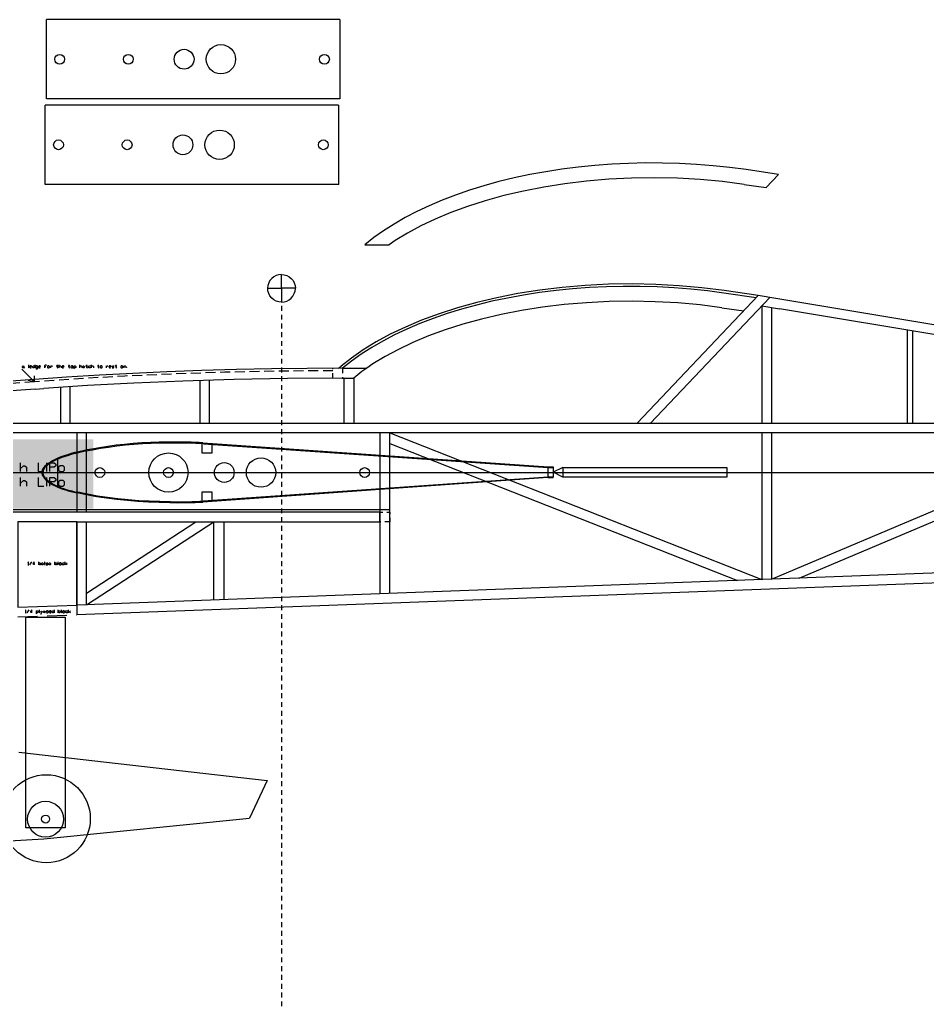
# Model space of a CAD drawing. Extents: x -0.1 to 91.9, y 0 to 98.8.
# Drawn here: x 14.51 to 37.7, y 46.37 to 71.48 of the extents above; entities that cross this region are included whole.
import ezdxf

# ---------------------------------------------------------------- set-up
doc = ezdxf.new("R2010")
doc.units = 0
for name, pattern in [('DASHED', [0.75, 0.5, -0.25]), ('HIDDEN', [0.375, 0.25, -0.125]), ('HIDDEN2', [0.1875, 0.125, -0.0625])]:
    doc.linetypes.add(name, pattern=pattern)
doc.layers.get('0').update_dxf_attribs({"color": 9, "linetype": 'CONTINUOUS'})

msp = doc.modelspace()

# ---------------------------------------------------------------- linework, layer by layer
at = {"color": 7, "linetype": 'CONTINUOUS'}
for p, q in [((22.689, 71.483, 0), (15.189, 71.483, 0)), ((15.189, 69.46, 0), (15.189, 71.483, 0)), ((22.689, 71.483, 0), (22.689, 69.46, 0)), ((22.691, 69.46, 0), (15.189, 69.46, 0)), ((22.657, 69.296, 0), (15.157, 69.296, 0)), ((15.157, 67.273, 0), (15.157, 69.296, 0)), ((22.657, 69.296, 0), (22.657, 67.273, 0)), ((33.896, 67.529), (33.579, 67.195)), ((22.66, 67.273, 0), (15.157, 67.273, 0)), ((33.023, 67.274), (33.579, 67.195)), ((23.328, 65.729), (23.948, 65.729)), ((32.452, 64.121), (33.008, 64.041)), ((33.469, 64.17), (33.92, 64.094)), ((33.469, 64.17), (33.469, 61.171)), ((33.719, 64.128), (33.719, 61.171)), ((37.193, 61.171), (37.193, 63.546)), ((37.318, 63.525), (37.318, 61.171)), ((14.561, 62.551), (14.886, 62.23)), ((22.656, 62.575), (22.721, 62.626)), ((22.758, 62.575), (23.378, 62.575)), ((14.886, 62.23), (14.889, 62.381)), ((22.76, 62.325), (23.045, 62.325)), ((22.795, 61.171), (22.795, 62.325)), ((23.045, 62.325), (23.045, 61.171)), ((14.886, 62.23), (14.725, 62.262)), ((14.904, 62.042), (15.125, 62.057)), ((15.548, 62.085), (15.548, 61.171)), ((15.798, 61.171), (15.798, 62.102)), ((19.11, 62.261), (19.11, 61.171)), ((19.36, 61.171), (19.36, 62.269)), ((9.491, 61.171, 0), (48.087, 61.171, 0)), ((51.373, 60.921, 0), (9.491, 60.921, 0)), ((15.964, 60.921), (15.964, 58.898)), ((16.214, 58.898), (16.214, 60.921)), ((23.714, 60.921), (23.714, 56.807)), ((23.964, 56.817), (23.964, 60.921)), ((23.964, 60.921), (33.469, 57.172)), ((33.469, 60.921), (33.469, 57.172)), ((33.719, 60.921), (33.719, 57.181)), ((33.719, 57.181), (42.562, 60.921)), ((19.171, 60.407, 0), (19.171, 60.647, 0)), ((19.188, 60.67, 0), (28.013, 60.055, 0)), ((19.205, 60.644, 0), (28.014, 60.042, 0)), ((19.421, 60.629, 0), (19.421, 60.407, 0)), ((23.964, 60.653), (32.846, 57.149)), ((34.423, 57.208), (42.562, 60.65)), ((19.421, 60.407, 0), (19.171, 60.407, 0)), ((15.485, 59.555, 0), (15.485, 60.252, 0)), ((28.013, 60.055, 0), (28.139, 60.055, 0)), ((28.139, 60.055, 0), (28.139, 60.042, 0)), ((28.139, 60.042, 0), (28.139, 59.792, 0)), ((28.389, 60.042), (28.139, 59.917)), ((28.389, 60.042), (32.573, 60.042)), ((28.389, 60.042), (28.389, 59.792)), ((32.573, 60.042), (32.573, 59.792)), ((15.078, 59.928, 0), (15.077, 59.908, 0)), ((15.077, 59.908, 0), (15.077, 59.886, 0)), ((15.077, 59.886, 0), (15.081, 59.862, 0)), ((15.079, 59.942, 0), (15.078, 59.928, 0)), ((15.081, 59.957, 0), (15.079, 59.942, 0)), ((15.086, 59.977, 0), (15.081, 59.957, 0)), ((15.102, 59.926, 0), (15.101, 59.907, 0)), ((15.101, 59.907, 0), (15.101, 59.885, 0)), ((15.101, 59.885, 0), (15.105, 59.862, 0)), ((15.103, 59.939, 0), (15.102, 59.926, 0)), ((15.106, 59.953, 0), (15.103, 59.939, 0)), ((15.11, 59.973, 0), (15.106, 59.953, 0)), ((28.014, 59.792, 0), (19.205, 59.177, 0)), ((28.013, 59.78, 0), (27.765, 59.762, 0)), ((28.013, 59.78, 0), (28.139, 59.78, 0)), ((28.389, 59.792), (28.139, 59.917)), ((28.139, 59.78, 0), (28.139, 59.792, 0)), ((32.573, 59.792), (28.389, 59.792)), ((27.765, 59.762, 0), (19.188, 59.155, 0)), ((19.171, 59.176, 0), (19.171, 59.416, 0)), ((19.171, 59.416, 0), (19.421, 59.416, 0)), ((19.421, 59.416, 0), (19.421, 59.192, 0)), ((18.346, 59.14, 0), (18.538, 59.138, 0)), ((18.365, 59.162, 0), (18.557, 59.161, 0)), ((23.964, 58.96), (9.491, 58.96)), ((23.716, 58.898), (9.491, 58.898)), ((23.714, 58.648), (23.714, 58.898)), ((15.964, 58.648), (23.714, 58.648)), ((15.964, 58.648), (15.964, 56.518)), ((16.214, 56.527), (16.214, 58.648)), ((16.214, 56.527), (19.47, 58.648)), ((16.214, 56.826), (19.012, 58.648)), ((19.47, 56.649), (19.47, 58.648)), ((19.72, 58.648), (19.72, 56.658)), ((51.364, 57.841), (15.964, 56.518)), ((48.096, 57.469), (15.964, 56.273)), ((15.964, 56.518), (15.964, 56.273)), ((14.668, 50.83), (14.668, 56.217)), ((14.668, 56.217), (15.668, 56.217)), ((15.668, 56.217), (15.668, 50.83)), ((14.485, 52.76, 0), (20.832, 52.04, 0)), ((20.832, 52.04, 0), (20.383, 51.081, 0)), ((15.124, 50.545, 0), (20.383, 51.081, 0)), ((15.668, 50.83), (14.668, 50.83)), ((14.091, 50.489, 0), (15.124, 50.545, 0))]:
    msp.add_line(p, q, dxfattribs=at)
at = {"color": 7, "linetype": 'CONTINUOUS', "ltscale": 0.25}
for p, q in [((33.896, 67.529), (33.072, 67.651)), ((33.377, 64.43), (32.51, 64.559)), ((33.377, 64.43), (30.286, 61.171)), ((33.672, 64.385), (30.63, 61.171)), ((33.326, 64.376), (32.501, 64.497)), ((33.829, 64.361), (33.377, 64.43)), ((48.128, 61.968), (33.829, 64.361)), ((48.087, 61.722), (33.92, 64.094)), ((18.396, 60.687, 0), (18.296, 60.687, 0)), ((18.415, 60.661, 0), (18.315, 60.661, 0)), ((18.496, 60.687, 0), (18.396, 60.687, 0)), ((18.515, 60.661, 0), (18.415, 60.661, 0)), ((18.596, 60.687, 0), (18.496, 60.687, 0)), ((18.614, 60.661, 0), (18.515, 60.661, 0)), ((18.696, 60.687, 0), (18.596, 60.687, 0)), ((18.714, 60.661, 0), (18.614, 60.661, 0)), ((18.796, 60.683, 0), (18.696, 60.687, 0)), ((18.814, 60.657, 0), (18.714, 60.661, 0)), ((18.892, 60.683, 0), (18.796, 60.683, 0)), ((18.909, 60.657, 0), (18.814, 60.657, 0)), ((18.992, 60.68, 0), (18.892, 60.683, 0)), ((19.009, 60.654, 0), (18.909, 60.657, 0)), ((19.091, 60.676, 0), (18.992, 60.68, 0)), ((19.109, 60.651, 0), (19.009, 60.654, 0)), ((19.187, 60.67, 0), (19.091, 60.676, 0)), ((19.204, 60.644, 0), (19.109, 60.651, 0)), ((19.188, 60.67, 0), (19.187, 60.67, 0)), ((19.205, 60.644, 0), (19.204, 60.644, 0)), ((15.081, 59.862, 0), (15.092, 59.831, 0)), ((15.092, 59.996, 0), (15.086, 59.977, 0)), ((15.105, 59.862, 0), (15.116, 59.832, 0)), ((15.117, 59.991, 0), (15.11, 59.973, 0)), ((18.538, 59.138, 0), (18.892, 59.145, 0)), ((18.557, 59.161, 0), (18.909, 59.167, 0)), ((18.892, 59.145, 0), (18.992, 59.148, 0)), ((18.909, 59.167, 0), (19.009, 59.17, 0)), ((18.992, 59.148, 0), (19.091, 59.152, 0)), ((19.009, 59.17, 0), (19.109, 59.174, 0)), ((19.091, 59.152, 0), (19.187, 59.155, 0)), ((19.109, 59.174, 0), (19.204, 59.177, 0)), ((19.187, 59.155, 0), (19.188, 59.155, 0)), ((19.204, 59.177, 0), (19.205, 59.177, 0))]:
    msp.add_line(p, q, dxfattribs=at)
at = {"color": 30, "linetype": 'HIDDEN2'}
msp.add_line((21.197, 64.619), (21.197, 0.043), dxfattribs=at)
at = {"color": 7, "linetype": 'HIDDEN2'}
for p, q in [((22.508, 62.323), (22.508, 62.575)), ((22.758, 62.575), (22.758, 62.325))]:
    msp.add_line(p, q, dxfattribs=at)
at = {"color": 5, "linetype": 'CONTINUOUS', "ltscale": 0.25}
msp.add_line((2.675, 59.91), (60.338, 59.91), dxfattribs=at)
at = {"color": 7, "linetype": 'DASHED'}
msp.add_line((14.464, 56.221), (15.964, 56.273), dxfattribs=at)
at = {"color": 7, "linetype": 'CONTINUOUS', "flags": 128}
for points in [[(33.072, 67.651), (32.652, 67.706), (32.228, 67.751), (31.799, 67.784), (31.368, 67.807), (30.935, 67.819), (30.501, 67.82), (30.068, 67.81), (29.636, 67.789), (29.207, 67.757), (28.782, 67.715), (28.362, 67.661), (27.948, 67.597), (27.54, 67.523), (27.141, 67.438), (26.751, 67.343), (26.371, 67.239), (26.002, 67.125), (25.646, 67.002), (25.302, 66.87), (24.972, 66.729), (24.657, 66.581), (24.357, 66.424), (24.074, 66.26), (23.807, 66.09), (23.559, 65.912), (23.328, 65.729)], [(33.023, 67.274), (32.463, 67.345), (31.896, 67.397), (31.317, 67.429), (30.731, 67.441), (30.144, 67.432), (29.564, 67.404), (28.994, 67.356), (28.439, 67.289), (27.899, 67.204), (27.378, 67.103), (26.878, 66.986), (26.401, 66.854), (25.949, 66.709), (25.523, 66.553), (25.125, 66.386), (24.755, 66.21), (24.415, 66.026), (24.105, 65.837), (23.948, 65.729)], [(32.509, 64.559), (31.94, 64.632), (31.356, 64.685), (30.76, 64.718), (30.156, 64.73), (29.551, 64.721), (28.954, 64.691), (28.368, 64.641), (27.795, 64.572), (27.239, 64.483), (26.702, 64.378), (26.185, 64.256), (25.692, 64.119), (25.222, 63.967), (24.779, 63.803), (24.363, 63.627), (23.975, 63.442), (23.616, 63.247), (23.287, 63.045), (22.987, 62.836), (22.719, 62.624)], [(32.501, 64.497), (32.082, 64.553), (31.657, 64.597), (31.229, 64.631), (30.798, 64.654), (30.365, 64.666), (29.931, 64.667), (29.498, 64.657), (29.066, 64.636), (28.637, 64.604), (28.212, 64.561), (27.791, 64.508), (27.377, 64.444), (26.97, 64.369), (26.571, 64.285), (26.181, 64.19), (25.801, 64.086), (25.432, 63.972), (25.075, 63.849), (24.731, 63.717), (24.401, 63.576), (24.086, 63.427), (23.787, 63.271), (23.503, 63.107), (23.237, 62.936), (22.988, 62.759), (22.758, 62.575)], [(32.452, 64.121), (31.892, 64.192), (31.325, 64.243), (30.747, 64.276), (30.161, 64.288), (29.573, 64.279), (28.993, 64.25), (28.424, 64.202), (27.868, 64.135), (27.329, 64.051), (26.808, 63.949), (26.308, 63.832), (25.831, 63.701), (25.379, 63.556), (24.953, 63.399), (24.554, 63.232), (24.184, 63.056), (23.844, 62.873), (23.534, 62.684), (23.378, 62.575)], [(22.758, 62.575), (21.85, 62.57), (20.945, 62.558), (20.045, 62.54), (19.152, 62.514), (18.27, 62.482), (17.4, 62.444), (16.544, 62.399), (15.705, 62.348), (14.885, 62.291)], [(23.378, 62.575), (23.254, 62.49), (23.045, 62.325)], [(14.885, 62.291), (14.411, 62.254), (13.947, 62.215)], [(22.76, 62.325), (21.351, 62.315), (19.989, 62.288), (18.679, 62.248), (17.428, 62.195), (16.242, 62.131), (15.125, 62.057)], [(14.904, 62.042), (14.427, 62.005), (13.968, 61.966)]]:
    msp.add_lwpolyline(points, dxfattribs=at)
for points in [[(21.551, 64.619), (21.197, 64.619), (21.197, 64.972, -0.414214)], [(20.844, 64.619), (21.197, 64.619), (21.197, 64.265, -0.414214)]]:
    msp.add_lwpolyline(points, format="xyb", close=True, dxfattribs=at)
at = {"linetype": 'BYBLOCK', "flags": 128}
for points in [[(14.617, 62.597), (14.604, 62.584), (14.592, 62.584), (14.579, 62.597), (14.579, 62.622), (14.592, 62.634), (14.604, 62.634), (14.617, 62.622), (14.617, 62.597), (14.629, 62.584)], [(14.729, 62.659), (14.729, 62.597), (14.742, 62.584)], [(14.767, 62.609), (14.804, 62.609), (14.817, 62.622), (14.804, 62.634), (14.779, 62.634), (14.767, 62.622), (14.767, 62.597), (14.779, 62.584), (14.804, 62.584)], [(14.892, 62.609), (14.867, 62.584), (14.854, 62.584), (14.842, 62.597), (14.842, 62.622), (14.854, 62.634), (14.867, 62.634), (14.892, 62.609)], [(14.892, 62.659), (14.892, 62.584)], [(14.917, 62.572), (14.929, 62.559), (14.954, 62.559), (14.967, 62.572), (14.967, 62.622), (14.954, 62.634), (14.929, 62.634), (14.917, 62.622), (14.917, 62.597), (14.929, 62.584), (14.967, 62.584)], [(14.992, 62.609), (15.029, 62.609), (15.042, 62.622), (15.029, 62.634), (15.004, 62.634), (14.992, 62.622), (14.992, 62.597), (15.004, 62.584), (15.029, 62.584)], [(15.142, 62.622), (15.179, 62.622)], [(15.154, 62.584), (15.154, 62.647), (15.167, 62.659), (15.179, 62.659), (15.192, 62.647)], [(15.229, 62.584), (15.254, 62.584), (15.267, 62.597), (15.267, 62.622), (15.254, 62.634), (15.229, 62.634), (15.217, 62.622), (15.217, 62.597), (15.229, 62.584)], [(15.292, 62.634), (15.292, 62.584)], [(15.292, 62.609), (15.317, 62.634), (15.329, 62.634), (15.342, 62.622)], [(15.442, 62.634), (15.492, 62.634)], [(15.467, 62.659), (15.467, 62.597), (15.479, 62.584), (15.492, 62.597)], [(15.517, 62.584), (15.517, 62.659)], [(15.517, 62.609), (15.542, 62.634), (15.554, 62.634), (15.567, 62.622), (15.567, 62.584)], [(15.592, 62.609), (15.629, 62.609), (15.642, 62.622), (15.629, 62.634), (15.604, 62.634), (15.592, 62.622), (15.592, 62.597), (15.604, 62.584), (15.629, 62.584)], [(15.742, 62.634), (15.792, 62.634)], [(15.767, 62.659), (15.767, 62.597), (15.779, 62.584), (15.792, 62.597)], [(15.829, 62.584), (15.854, 62.584), (15.867, 62.597), (15.867, 62.622), (15.854, 62.634), (15.829, 62.634), (15.817, 62.622), (15.817, 62.597), (15.829, 62.584)], [(15.892, 62.634), (15.892, 62.559)], [(15.892, 62.622), (15.904, 62.634), (15.929, 62.634), (15.942, 62.622), (15.942, 62.597), (15.929, 62.584), (15.892, 62.584)], [(16.042, 62.584), (16.042, 62.659)], [(16.042, 62.609), (16.067, 62.634), (16.079, 62.634), (16.092, 62.622), (16.092, 62.584)], [(16.154, 62.597), (16.142, 62.584), (16.129, 62.584), (16.117, 62.597), (16.117, 62.622), (16.129, 62.634), (16.142, 62.634), (16.154, 62.622), (16.154, 62.597), (16.167, 62.584)], [(16.192, 62.634), (16.242, 62.634)], [(16.217, 62.659), (16.217, 62.597), (16.229, 62.584), (16.242, 62.597)], [(16.317, 62.584), (16.279, 62.584), (16.267, 62.597), (16.267, 62.622), (16.279, 62.634), (16.317, 62.634)], [(16.342, 62.584), (16.342, 62.659)], [(16.342, 62.609), (16.367, 62.634), (16.379, 62.634), (16.392, 62.622), (16.392, 62.584)], [(16.492, 62.634), (16.542, 62.634)], [(16.517, 62.659), (16.517, 62.597), (16.529, 62.584), (16.542, 62.597)], [(16.579, 62.584), (16.604, 62.584), (16.617, 62.597), (16.617, 62.622), (16.604, 62.634), (16.579, 62.634), (16.567, 62.622), (16.567, 62.597), (16.579, 62.584)], [(16.717, 62.634), (16.717, 62.584)], [(16.717, 62.609), (16.742, 62.634), (16.754, 62.634), (16.767, 62.622)], [(16.792, 62.609), (16.829, 62.609), (16.842, 62.622), (16.829, 62.634), (16.804, 62.634), (16.792, 62.622), (16.792, 62.597), (16.804, 62.584), (16.829, 62.584)], [(16.867, 62.584), (16.904, 62.584), (16.917, 62.597), (16.904, 62.609), (16.879, 62.609), (16.867, 62.622), (16.879, 62.634), (16.917, 62.634)], [(16.942, 62.634), (16.992, 62.634)], [(16.967, 62.659), (16.967, 62.597), (16.979, 62.584), (16.992, 62.597)], [(17.104, 62.584), (17.129, 62.584), (17.142, 62.597), (17.142, 62.622), (17.129, 62.634), (17.104, 62.634), (17.092, 62.622), (17.092, 62.597), (17.104, 62.584)], [(17.167, 62.634), (17.167, 62.584)], [(17.167, 62.609), (17.192, 62.634), (17.204, 62.634), (17.217, 62.622), (17.217, 62.584)], [(17.242, 62.584), (17.242, 62.597)], [(14.528, 59.934), (14.528, 60.159)], [(14.528, 60.009), (14.603, 60.084), (14.64, 60.084), (14.678, 60.047), (14.678, 59.934)], [(14.978, 60.159), (14.978, 59.934), (15.128, 59.934)], [(15.203, 60.122), (15.203, 60.159)], [(15.203, 59.934), (15.203, 60.084)], [(15.278, 59.934), (15.278, 60.159), (15.39, 60.159), (15.428, 60.122), (15.428, 60.084), (15.39, 60.047), (15.278, 60.047)], [(15.54, 59.934), (15.615, 59.934), (15.653, 59.972), (15.653, 60.047), (15.615, 60.084), (15.54, 60.084), (15.503, 60.047), (15.503, 59.972), (15.54, 59.934)], [(14.528, 59.559), (14.528, 59.784)], [(14.978, 59.784), (14.978, 59.559), (15.128, 59.559)], [(15.203, 59.747), (15.203, 59.784)], [(15.278, 59.559), (15.278, 59.784), (15.39, 59.784), (15.428, 59.747), (15.428, 59.709), (15.39, 59.672), (15.278, 59.672)], [(14.528, 59.634), (14.603, 59.709), (14.64, 59.709), (14.678, 59.672), (14.678, 59.559)], [(15.203, 59.559), (15.203, 59.709)], [(15.54, 59.559), (15.615, 59.559), (15.653, 59.597), (15.653, 59.672), (15.615, 59.709), (15.54, 59.709), (15.503, 59.672), (15.503, 59.597), (15.54, 59.559)], [(14.73, 57.55), (14.73, 57.625), (14.718, 57.612)], [(14.718, 57.55), (14.743, 57.55)], [(14.768, 57.55), (14.818, 57.625)], [(14.88, 57.55), (14.88, 57.625), (14.843, 57.575), (14.893, 57.575)], [(14.993, 57.55), (14.993, 57.625)], [(14.993, 57.575), (15.018, 57.6), (15.03, 57.6), (15.043, 57.587), (15.043, 57.562), (15.03, 57.55), (15.018, 57.55), (14.993, 57.575)], [(15.105, 57.562), (15.093, 57.55), (15.08, 57.55), (15.068, 57.562), (15.068, 57.587), (15.08, 57.6), (15.093, 57.6), (15.105, 57.587), (15.105, 57.562), (15.118, 57.55)], [(15.143, 57.625), (15.143, 57.562), (15.155, 57.55)], [(15.18, 57.55), (15.218, 57.55), (15.23, 57.562), (15.218, 57.575), (15.193, 57.575), (15.18, 57.587), (15.193, 57.6), (15.23, 57.6)], [(15.293, 57.562), (15.28, 57.55), (15.268, 57.55), (15.255, 57.562), (15.255, 57.587), (15.268, 57.6), (15.28, 57.6), (15.293, 57.587), (15.293, 57.562), (15.305, 57.55)], [(15.405, 57.55), (15.405, 57.625)], [(15.405, 57.575), (15.43, 57.6), (15.443, 57.6), (15.455, 57.587), (15.455, 57.562), (15.443, 57.55), (15.43, 57.55), (15.405, 57.575)], [(15.48, 57.625), (15.48, 57.562), (15.493, 57.55)], [(15.53, 57.55), (15.555, 57.55), (15.568, 57.562), (15.568, 57.587), (15.555, 57.6), (15.53, 57.6), (15.518, 57.587), (15.518, 57.562), (15.53, 57.55)], [(15.643, 57.55), (15.605, 57.55), (15.593, 57.562), (15.593, 57.587), (15.605, 57.6), (15.643, 57.6)], [(15.668, 57.55), (15.668, 57.625)], [(15.668, 57.575), (15.693, 57.575), (15.718, 57.6)], [(15.693, 57.575), (15.718, 57.55)], [(14.665, 56.328), (14.665, 56.403), (14.652, 56.39)], [(14.652, 56.328), (14.677, 56.328)], [(14.702, 56.328), (14.752, 56.403)], [(14.815, 56.328), (14.815, 56.403), (14.777, 56.353), (14.827, 56.353)], [(14.927, 56.378), (14.927, 56.303)], [(14.927, 56.365), (14.94, 56.378), (14.965, 56.378), (14.977, 56.365), (14.977, 56.34), (14.965, 56.328), (14.927, 56.328)], [(15.002, 56.403), (15.002, 56.34), (15.015, 56.328)], [(15.04, 56.303), (15.052, 56.303), (15.09, 56.378)], [(15.04, 56.378), (15.065, 56.328)], [(15.115, 56.378), (15.127, 56.328), (15.14, 56.378), (15.152, 56.328), (15.165, 56.378)], [(15.202, 56.328), (15.227, 56.328), (15.24, 56.34), (15.24, 56.365), (15.227, 56.378), (15.202, 56.378), (15.19, 56.365), (15.19, 56.34), (15.202, 56.328)], [(15.277, 56.328), (15.302, 56.328), (15.315, 56.34), (15.315, 56.365), (15.302, 56.378), (15.277, 56.378), (15.265, 56.365), (15.265, 56.34), (15.277, 56.328)], [(15.39, 56.353), (15.365, 56.328), (15.352, 56.328), (15.34, 56.34), (15.34, 56.365), (15.352, 56.378), (15.365, 56.378), (15.39, 56.353)], [(15.39, 56.403), (15.39, 56.328)], [(15.49, 56.328), (15.49, 56.403)], [(15.49, 56.353), (15.515, 56.378), (15.527, 56.378), (15.54, 56.365), (15.54, 56.34), (15.527, 56.328), (15.515, 56.328), (15.49, 56.353)], [(15.565, 56.403), (15.565, 56.34), (15.577, 56.328)], [(15.615, 56.328), (15.64, 56.328), (15.652, 56.34), (15.652, 56.365), (15.64, 56.378), (15.615, 56.378), (15.602, 56.365), (15.602, 56.34), (15.615, 56.328)], [(15.727, 56.328), (15.69, 56.328), (15.677, 56.34), (15.677, 56.365), (15.69, 56.378), (15.727, 56.378)], [(15.752, 56.328), (15.752, 56.403)], [(15.752, 56.353), (15.777, 56.353), (15.802, 56.378)], [(15.777, 56.353), (15.802, 56.328)]]:
    msp.add_lwpolyline(points, dxfattribs=at)
at = {"color": 7, "linetype": 'HIDDEN', "flags": 128}
for points in [[(22.508, 62.511), (21.108, 62.5), (19.751, 62.472), (18.445, 62.43), (17.196, 62.374), (16.009, 62.307), (14.889, 62.228)], [(14.889, 62.229), (14.412, 62.192), (13.952, 62.153)]]:
    msp.add_lwpolyline(points, dxfattribs=at)
at = {"color": 7, "linetype": 'CONTINUOUS'}
for points in [[(18.296, 60.687), (18.072, 60.684), (17.848, 60.677), (17.625, 60.665), (17.405, 60.65), (17.186, 60.629), (16.971, 60.605), (16.759, 60.576), (16.551, 60.542), (16.348, 60.505)], [(18.315, 60.661), (18.091, 60.658), (17.867, 60.651), (17.645, 60.64), (17.425, 60.625), (17.207, 60.605), (16.992, 60.581), (16.78, 60.553), (16.573, 60.521), (16.37, 60.485)], [(16.348, 60.505), (16.235, 60.486), (16.126, 60.465), (16.021, 60.442), (15.919, 60.418), (15.823, 60.392), (15.731, 60.365), (15.644, 60.337), (15.562, 60.307), (15.486, 60.276), (15.415, 60.244), (15.35, 60.211), (15.291, 60.177), (15.239, 60.142), (15.192, 60.106), (15.152, 60.07), (15.119, 60.033), (15.092, 59.996)], [(16.37, 60.485), (16.258, 60.466), (16.148, 60.446), (16.043, 60.424), (15.942, 60.4), (15.846, 60.375), (15.754, 60.349), (15.667, 60.321), (15.585, 60.293), (15.509, 60.263), (15.439, 60.232), (15.374, 60.199), (15.315, 60.166), (15.263, 60.133), (15.217, 60.098), (15.177, 60.063), (15.143, 60.027), (15.117, 59.991)], [(15.092, 59.831), (15.112, 59.799), (15.137, 59.767), (15.166, 59.735), (15.199, 59.704), (15.236, 59.674), (15.278, 59.645), (15.324, 59.616), (15.373, 59.588), (15.427, 59.561), (15.483, 59.536), (15.544, 59.511), (15.608, 59.487), (15.674, 59.465), (15.744, 59.444), (15.817, 59.424), (15.892, 59.406), (15.97, 59.389)], [(15.116, 59.832), (15.136, 59.801), (15.161, 59.77), (15.19, 59.739), (15.223, 59.709), (15.261, 59.68), (15.302, 59.651), (15.348, 59.623), (15.397, 59.596), (15.45, 59.57), (15.507, 59.545), (15.567, 59.522), (15.631, 59.499), (15.698, 59.477), (15.767, 59.457), (15.84, 59.438), (15.915, 59.42), (15.993, 59.404)], [(18.346, 59.14), (18.072, 59.143), (17.799, 59.153), (17.528, 59.169), (17.259, 59.191), (16.992, 59.219), (16.729, 59.253), (16.471, 59.292), (16.218, 59.338), (15.97, 59.389)], [(18.365, 59.162), (18.092, 59.166), (17.819, 59.175), (17.548, 59.19), (17.279, 59.211), (17.013, 59.238), (16.751, 59.271), (16.493, 59.31), (16.24, 59.354), (15.993, 59.404)]]:
    msp.add_lwpolyline(points, dxfattribs=at)
at = {"color": 7, "linetype": 'CONTINUOUS', "flags": 128}
for points in [[(28.014, 60.042), (28.139, 60.042), (28.139, 59.792), (28.014, 59.792)], [(14.464, 58.648), (14.464, 56.472), (15.964, 56.518), (15.964, 58.648)]]:
    msp.add_lwpolyline(points, close=True, dxfattribs=at)
at = {"color": 7, "linetype": 'HIDDEN2', "flags": 128}
msp.add_lwpolyline([(23.964, 58.648), (23.714, 58.648), (23.714, 58.898), (23.964, 58.898)], close=True, dxfattribs=at)
at = {"color": 7, "linetype": 'CONTINUOUS'}
for centre, radius in [((19.649, 70.472, 0), 0.375), ((15.531, 70.472, 0), 0.125), ((17.284, 70.472, 0), 0.125), ((18.709, 70.472, 0), 0.253), ((22.295, 70.472, 0), 0.125), ((19.617, 68.285, 0), 0.375), ((15.5, 68.285, 0), 0.125), ((17.253, 68.285, 0), 0.125), ((18.678, 68.285, 0), 0.253), ((22.264, 68.285, 0), 0.125), ((18.309, 59.91), 0.5), ((20.674, 59.91), 0.375), ((16.556, 59.91), 0.125), ((18.309, 59.91), 0.125), ((19.735, 59.91), 0.253), ((23.321, 59.91), 0.125), ((15.187, 51.063), 1.125), ((15.169, 51.05), 0.459), ((15.169, 51.054), 0.102)]:
    msp.add_circle(centre, radius, dxfattribs=at)
for start, end in [(90, 180), (-90, 0)]:
    msp.add_arc((21.197, 64.619), 0.354, start, end, dxfattribs=at)
at = {"color": 9, "linetype": 'CONTINUOUS', "ltscale": 0.03937}
msp.add_solid([(10.092, 60.761), (16.391, 60.761), (10.092, 58.989), (16.391, 58.989)], dxfattribs=at)

doc.saveas('drawing.dxf')
